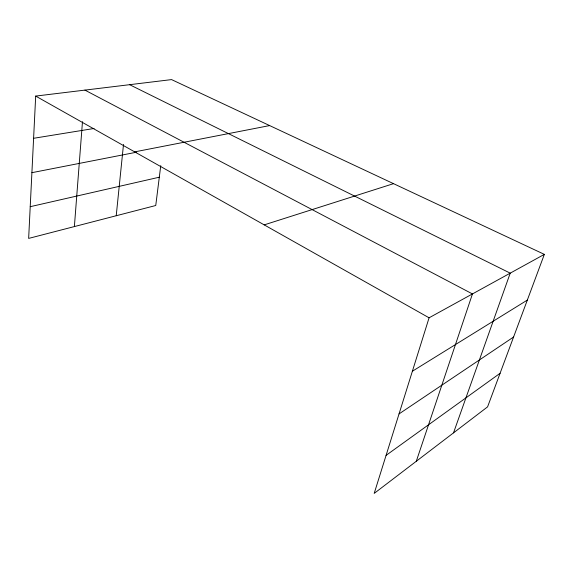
<?xml version="1.0" encoding="UTF-8"?>
<svg xmlns="http://www.w3.org/2000/svg" width="573" height="573" viewBox="0 0 573 573"><rect width="100%" height="100%" fill="white"/><g stroke="black" fill="none" stroke-linecap="round" stroke-linejoin="round"><path stroke-width="0.86" d="M544.35 254.369L429.084 317.8L374.19 493.403L487.58 406.866L544.35 254.369L171.563 79.597L35.691 96.085L28.65 238.411L155.749 205.506L160.755 165.661M74.383 226.571L82.476 121.691M116.219 215.742L123.503 144.425M416.292 461.272L472.453 293.935L84.919 90.111M453.501 432.873L510.221 273.149L129.613 84.689M386.073 455.37L500.079 373.288M399.044 413.907L513.58 337.024M412.381 371.232L527.332 300.094M264.203 224.874L393.522 183.661M30.219 206.688L159.308 177.207M31.902 172.674L136.274 152.26M134.676 151.874L269.639 125.58M33.606 138.294L94.079 128.474M35.691 96.085L429.084 317.8"/></g></svg>
